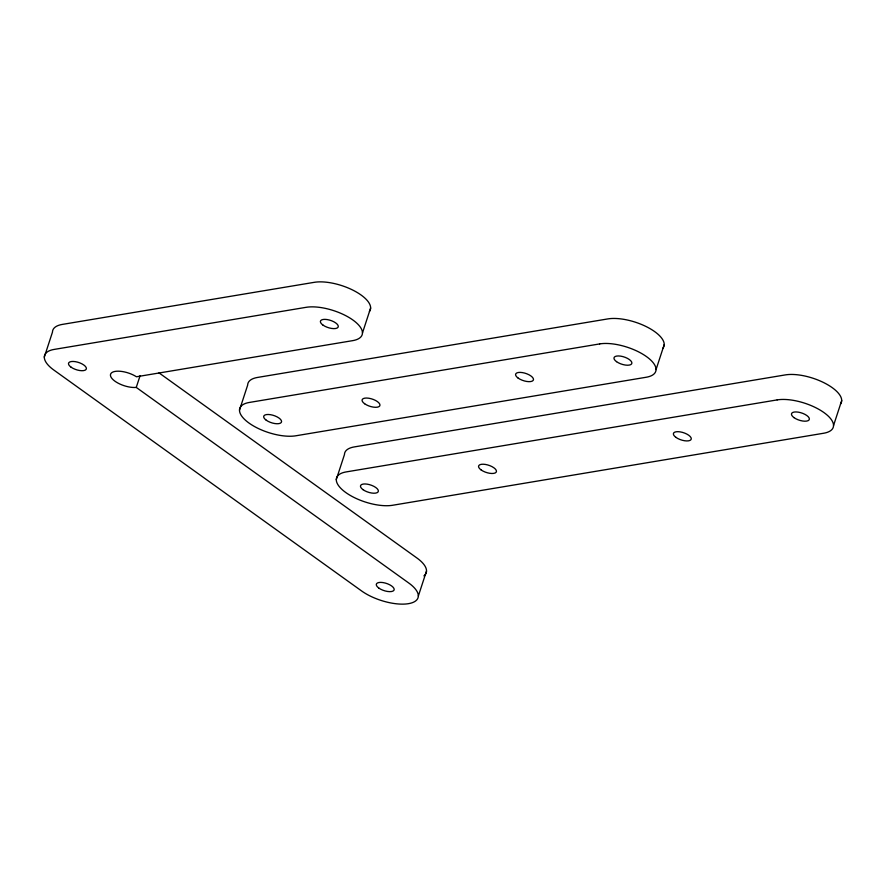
<?xml version="1.0" encoding="UTF-8"?>
<svg xmlns="http://www.w3.org/2000/svg" width="886" height="886" viewBox="0 0 886 886"><rect width="100%" height="100%" fill="white"/><g stroke="black" fill="none" stroke-linecap="round" stroke-linejoin="round"><path stroke-width="1.33" d="M44.3 357.124L52.473 332.128A34.543 14.054 18.1 0 1 62.219 324.431L314.275 282.324A34.543 14.054 18.1 0 1 354.3 290.863A34.543 14.054 18.1 0 1 369.429 311.462M136.256 387.415A16.446 6.689 18.1 0 1 114.659 380.991A16.446 6.689 18.1 0 1 114.837 371.455A16.446 6.689 18.1 0 1 136.455 376.771L352.562 340.667A34.543 14.054 18.1 0 0 352.949 320.045A34.543 14.054 18.1 0 0 306.102 307.32L54.046 349.438A34.543 14.054 18.1 0 0 53.813 370.027L361.599 590.951A34.543 14.054 18.1 0 0 408.446 603.676A34.543 14.054 18.1 0 0 408.834 583.066L136.256 387.415L140.132 375.575M239.497 410.107L247.659 385.1A34.543 14.054 18.1 0 1 257.56 377.436L607.862 318.905A34.543 14.054 18.1 0 1 647.899 327.455A34.543 14.054 18.1 0 1 663.016 348.054M362.463 332.992L370.625 307.996M336.281 479.592L344.455 454.584A34.543 14.054 18.1 0 1 354.345 446.909L785.35 374.9A34.543 14.054 18.1 0 1 825.375 383.45A34.543 14.054 18.1 0 1 840.504 404.038M418.347 596.012L426.52 571.005M656.05 369.584L664.223 344.576M833.527 425.568L841.7 400.572M159.015 372.884L417.007 558.058A34.543 14.054 18.1 0 1 423.896 575.9M599.7 343.912L249.387 402.443A34.543 14.054 18.1 0 0 248.966 423.032A34.543 14.054 18.1 0 0 295.769 435.801L646.16 377.259A34.543 14.054 18.1 0 0 646.536 356.637A34.543 14.054 18.1 0 0 599.7 343.912M777.177 399.896L346.182 471.917A34.543 14.054 18.1 0 0 345.795 492.538A34.543 14.054 18.1 0 0 392.642 505.264L823.637 433.243A34.543 14.054 18.1 0 0 824.024 412.621A34.543 14.054 18.1 0 0 777.177 399.896M322.936 325.062A9.358 3.81 18.1 0 0 337.976 327.366A9.358 3.81 18.1 0 0 327.078 319.547A9.358 3.81 18.1 0 0 322.936 325.062M378.82 588.071A9.358 3.81 18.1 0 0 393.871 590.386A9.358 3.81 18.1 0 0 382.974 582.567A9.358 3.81 18.1 0 0 378.82 588.071M71.035 367.147A9.358 3.81 18.1 0 0 86.075 369.462A9.358 3.81 18.1 0 0 75.177 361.632A9.358 3.81 18.1 0 0 71.035 367.147M481.098 469.923A9.358 3.81 18.1 0 0 496.138 472.238A9.358 3.81 18.1 0 0 485.24 464.408A9.358 3.81 18.1 0 0 481.098 469.923M363.016 489.659A9.358 3.81 18.1 0 0 378.056 491.963A9.358 3.81 18.1 0 0 367.158 484.144A9.358 3.81 18.1 0 0 363.016 489.659M675.929 437.374A9.358 3.81 18.1 0 0 690.969 439.677A9.358 3.81 18.1 0 0 680.071 431.859A9.358 3.81 18.1 0 0 675.929 437.374M794.011 417.638A9.358 3.81 18.1 0 0 809.051 419.953A9.358 3.81 18.1 0 0 798.153 412.123A9.358 3.81 18.1 0 0 794.011 417.638M266.221 420.185A9.358 3.81 18.1 0 0 281.261 422.489A9.358 3.81 18.1 0 0 270.363 414.67A9.358 3.81 18.1 0 0 266.221 420.185M364.622 403.739A9.358 3.81 18.1 0 0 379.662 406.043A9.358 3.81 18.1 0 0 368.764 398.224A9.358 3.81 18.1 0 0 364.622 403.739M518.133 378.089A9.358 3.81 18.1 0 0 533.173 380.404A9.358 3.81 18.1 0 0 522.275 372.574A9.358 3.81 18.1 0 0 518.133 378.089M616.523 361.654A9.358 3.81 18.1 0 0 631.574 363.958A9.358 3.81 18.1 0 0 620.676 356.139A9.358 3.81 18.1 0 0 616.523 361.654"/></g></svg>
